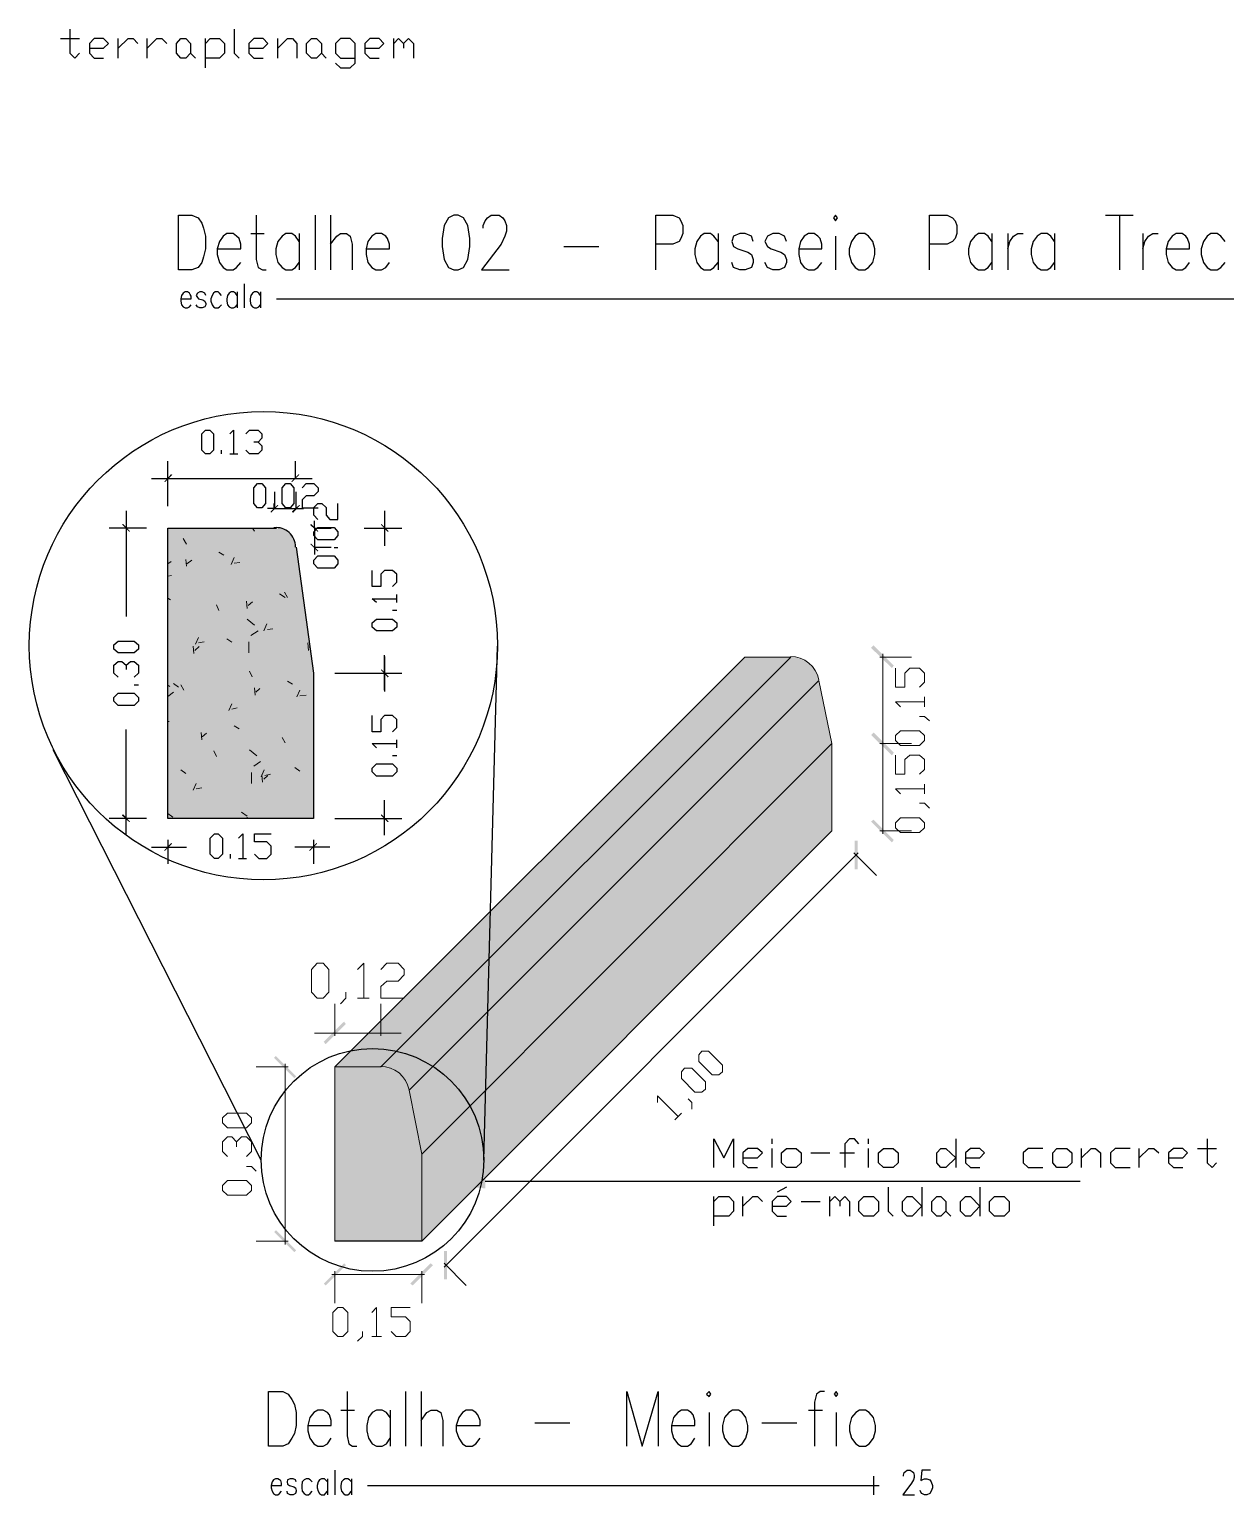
# Model space of a CAD drawing. Header units: feet. Extents: x 203667 to 205527, y 9204857 to 9205156.
# Drawn here: x 203764.34 to 203766.403, y 9204924.123 to 9204926.649 of the extents above; entities that cross this region are included whole.
import ezdxf

# ---------------------------------------------------------------- set-up
doc = ezdxf.new("R2010")
doc.units = ezdxf.units.FT
doc.header["$LTSCALE"] = 0.3
doc.header["$MEASUREMENT"] = 0
for name, color, linetype in [('PDF2_0', 7, 'Continuous'), ('PDF2_A_Cotas', 7, 'Continuous'), ('PDF2_A_Texto', 7, 'Continuous')]:
    doc.layers.add(name, color=color, linetype=linetype)

msp = doc.modelspace()

# ---------------------------------------------------------------- hatches: boundary and pattern name
at = {"layer": 'PDF2_0', "transparency": 33554559}
for points in [[(203764.5869, 9204925.8813), (203764.5847, 9204925.8823), (203764.5731, 9204925.8696), (203764.5742, 9204925.8686)], [(203764.7921, 9204925.8696), (203764.7931, 9204925.8686), (203764.8058, 9204925.8813), (203764.8048, 9204925.8823)], [(203764.7561, 9204925.8178), (203764.7572, 9204925.8157), (203764.7699, 9204925.8284), (203764.7688, 9204925.8294)], [(203764.8069, 9204925.8284), (203764.8058, 9204925.8294), (203764.7931, 9204925.8178), (203764.7953, 9204925.8157)], [(203764.5128, 9204925.7829), (203764.5139, 9204925.784), (203764.5022, 9204925.7967), (203764.5001, 9204925.7956)], [(203764.8259, 9204925.7967), (203764.8249, 9204925.7945), (203764.8376, 9204925.7829), (203764.8386, 9204925.784)], [(203764.9582, 9204925.7829), (203764.9603, 9204925.784), (203764.9476, 9204925.7967), (203764.9465, 9204925.7956)], [(203764.8376, 9204925.749), (203764.8386, 9204925.7501), (203764.8259, 9204925.7628), (203764.8249, 9204925.7617)], [(203765.8277, 9204925.5481), (203765.8309, 9204925.5523), (203765.796, 9204925.5872), (203765.7917, 9204925.583)], [(203764.9465, 9204925.5449), (203764.9582, 9204925.5322), (203764.9603, 9204925.5332), (203764.9476, 9204925.5459)], [(203765.8309, 9204925.4021), (203765.796, 9204925.437), (203765.7917, 9204925.4328), (203765.8277, 9204925.3978)], [(203764.5022, 9204925.2963), (203764.5001, 9204925.2942), (203764.5128, 9204925.2825), (203764.5139, 9204925.2836)], [(203764.9476, 9204925.2963), (203764.9465, 9204925.2942), (203764.9582, 9204925.2825), (203764.9603, 9204925.2836)], [(203765.796, 9204925.2868), (203765.7917, 9204925.2836), (203765.8277, 9204925.2476), (203765.8309, 9204925.2519)], [(203764.5869, 9204925.2455), (203764.5847, 9204925.2466), (203764.5731, 9204925.2339), (203764.5742, 9204925.2328)], [(203764.8228, 9204925.2339), (203764.8238, 9204925.2328), (203764.8365, 9204925.2455), (203764.8355, 9204925.2466)], [(203765.7632, 9204925.2011), (203765.7685, 9204925.2011), (203765.7685, 9204925.2508), (203765.7632, 9204925.2508)], [(203764.8481, 9204924.9038), (203764.8513, 9204924.8996), (203764.8862, 9204924.9345), (203764.8831, 9204924.9387)], [(203764.9656, 9204924.9345), (203764.9613, 9204924.9387), (203764.9264, 9204924.9038), (203764.9307, 9204924.8996)], [(203764.7974, 9204924.8414), (203764.8005, 9204924.8446), (203764.7656, 9204924.8795), (203764.7625, 9204924.8763)], [(203764.7656, 9204924.5791), (203764.7625, 9204924.5759), (203764.7974, 9204924.541), (203764.8005, 9204924.5442)], [(203764.8862, 9204924.5188), (203764.8831, 9204924.522), (203764.8481, 9204924.487), (203764.8513, 9204924.4839)], [(203764.9973, 9204924.487), (203765.0015, 9204924.4839), (203765.0364, 9204924.5188), (203765.0322, 9204924.522)], [(203765.0608, 9204924.5431), (203765.0555, 9204924.5431), (203765.0555, 9204924.4945), (203765.0608, 9204924.4945)]]:
    msp.add_hatch(color=256, dxfattribs=at).paths.add_polyline_path(points)
at = {"layer": 'PDF2_0', "true_color": 0xf2f2f2, "transparency": 33554559}
msp.add_hatch(color=7, dxfattribs=at).paths.add_polyline_path([(203764.773, 9204925.7892), (203764.5795, 9204925.7892), (203764.5795, 9204925.2889), (203764.8302, 9204925.2889), (203764.8302, 9204925.5396), (203764.8005, 9204925.7565), (203764.7984, 9204925.767), (203764.7963, 9204925.7723), (203764.7931, 9204925.7776), (203764.7889, 9204925.7818), (203764.7836, 9204925.785)])
at = {"layer": 'PDF2_A_Cotas', "true_color": 0xdfdfdf, "transparency": 33554559}
msp.add_hatch(color=254, dxfattribs=at).paths.add_polyline_path([(203765.724, 9204925.4179), (203765.7018, 9204925.5269), (203765.6997, 9204925.5364), (203765.6944, 9204925.5449), (203765.6881, 9204925.5533), (203765.6807, 9204925.5597), (203765.6722, 9204925.5639), (203765.6627, 9204925.5671), (203765.5738, 9204925.5671), (203764.8672, 9204924.8605), (203764.9465, 9204924.8605), (203764.956, 9204924.8594), (203764.9656, 9204924.8562), (203764.974, 9204924.852), (203764.9814, 9204924.8457), (203764.9878, 9204924.8382), (203764.992, 9204924.8298), (203764.9952, 9204924.8203), (203765.0174, 9204924.7102), (203765.1264, 9204924.8203), (203765.1359, 9204924.8298), (203765.1666, 9204924.8594), (203765.0174, 9204924.7102), (203765.0174, 9204924.56), (203765.1666, 9204924.7102), (203765.724, 9204925.2677)])
at = {"layer": 'PDF2_A_Cotas', "true_color": 0xc6c7ca, "transparency": 33554559}
msp.add_hatch(color=9, dxfattribs=at).paths.add_polyline_path([(203764.9465, 9204924.8605), (203764.8672, 9204924.8605), (203764.8672, 9204924.56), (203765.0174, 9204924.56), (203765.0174, 9204924.7102), (203764.9952, 9204924.8203), (203764.992, 9204924.8298), (203764.9878, 9204924.8382), (203764.9814, 9204924.8457), (203764.974, 9204924.852), (203764.9656, 9204924.8562), (203764.956, 9204924.8594)])

# ---------------------------------------------------------------- linework, layer by layer
at = {"layer": 'PDF2_0', "lineweight": 25}
for points in [[(203764.644, 9204925.9172), (203764.6376, 9204925.9236), (203764.6376, 9204925.9522), (203764.644, 9204925.9585), (203764.6514, 9204925.9585), (203764.6577, 9204925.9522), (203764.6577, 9204925.9236), (203764.6514, 9204925.9172)], [(203764.7339, 9204925.8242), (203764.7276, 9204925.8316), (203764.7276, 9204925.8591), (203764.7339, 9204925.8665), (203764.7413, 9204925.8665), (203764.7477, 9204925.8591), (203764.7477, 9204925.8316), (203764.7413, 9204925.8242)], [(203764.7826, 9204925.8242), (203764.7762, 9204925.8316), (203764.7762, 9204925.8591), (203764.7826, 9204925.8665), (203764.79, 9204925.8665), (203764.7963, 9204925.8591), (203764.7963, 9204925.8316), (203764.79, 9204925.8242)], [(203764.8725, 9204925.7766), (203764.8661, 9204925.7691), (203764.8376, 9204925.7691), (203764.8312, 9204925.7766), (203764.8312, 9204925.7829), (203764.8376, 9204925.7903), (203764.8661, 9204925.7903), (203764.8725, 9204925.7829)], [(203764.8725, 9204925.7279), (203764.8661, 9204925.7205), (203764.8376, 9204925.7205), (203764.8312, 9204925.7279), (203764.8312, 9204925.7342), (203764.8376, 9204925.7416), (203764.8661, 9204925.7416), (203764.8725, 9204925.7342)], [(203764.974, 9204925.6189), (203764.9666, 9204925.6126), (203764.9391, 9204925.6126), (203764.9317, 9204925.6189), (203764.9317, 9204925.6263), (203764.9391, 9204925.6327), (203764.9666, 9204925.6327), (203764.974, 9204925.6263)], [(203764.5287, 9204925.5809), (203764.5213, 9204925.5745), (203764.4938, 9204925.5745), (203764.4864, 9204925.5809), (203764.4864, 9204925.5883), (203764.4938, 9204925.5946), (203764.5213, 9204925.5946), (203764.5287, 9204925.5883)], [(203764.5287, 9204925.4909), (203764.5213, 9204925.4835), (203764.4938, 9204925.4835), (203764.4864, 9204925.4909), (203764.4864, 9204925.4973), (203764.4938, 9204925.5047), (203764.5213, 9204925.5047), (203764.5287, 9204925.4973)], [(203764.974, 9204925.3693), (203764.9666, 9204925.3619), (203764.9391, 9204925.3619), (203764.9317, 9204925.3693), (203764.9317, 9204925.3756), (203764.9391, 9204925.383), (203764.9666, 9204925.383), (203764.974, 9204925.3756)], [(203764.6599, 9204925.2201), (203764.6524, 9204925.2275), (203764.6524, 9204925.255), (203764.6599, 9204925.2624), (203764.6662, 9204925.2624), (203764.6736, 9204925.255), (203764.6736, 9204925.2275), (203764.6662, 9204925.2201)]]:
    msp.add_lwpolyline(points, close=True, dxfattribs=at)
for points in [[(203764.6863, 9204925.9522), (203764.6926, 9204925.9585), (203764.6926, 9204925.9172)], [(203764.7138, 9204925.9522), (203764.7201, 9204925.9585), (203764.735, 9204925.9585), (203764.7413, 9204925.9522), (203764.7413, 9204925.9447), (203764.735, 9204925.9373), (203764.7276, 9204925.9373)], [(203764.735, 9204925.9373), (203764.7413, 9204925.931), (203764.7413, 9204925.9236), (203764.735, 9204925.9172), (203764.7201, 9204925.9172), (203764.7138, 9204925.9236)], [(203764.6715, 9204925.9172), (203764.6715, 9204925.9236)], [(203764.6863, 9204925.9172), (203764.7001, 9204925.9172)], [(203764.5795, 9204925.8273), (203764.5795, 9204925.9046)], [(203764.7995, 9204925.8749), (203764.7995, 9204925.9046)], [(203764.5509, 9204925.8749), (203764.828, 9204925.8749)], [(203764.8111, 9204925.8591), (203764.8175, 9204925.8665), (203764.8312, 9204925.8665), (203764.8386, 9204925.8591), (203764.8386, 9204925.8527), (203764.8312, 9204925.8453), (203764.8175, 9204925.8453), (203764.8111, 9204925.8379), (203764.8111, 9204925.8242), (203764.8386, 9204925.8242)], [(203764.7635, 9204925.8231), (203764.7635, 9204925.8517)], [(203764.8005, 9204925.8231), (203764.8005, 9204925.8517)], [(203764.5075, 9204925.8189), (203764.5075, 9204925.6369)], [(203764.7635, 9204925.8231), (203764.7508, 9204925.8231)], [(203764.7625, 9204925.8242), (203764.7625, 9204925.8316)], [(203764.7635, 9204925.8231), (203764.8005, 9204925.8231)], [(203764.8005, 9204925.8231), (203764.8132, 9204925.8231)], [(203764.8376, 9204925.8041), (203764.8312, 9204925.8115), (203764.8312, 9204925.8252), (203764.8376, 9204925.8316), (203764.845, 9204925.8316), (203764.8524, 9204925.8252), (203764.8524, 9204925.8115), (203764.8587, 9204925.8041), (203764.8725, 9204925.8041), (203764.8725, 9204925.8316)], [(203764.9529, 9204925.8189), (203764.9529, 9204925.7586)], [(203764.5424, 9204925.7892), (203764.4779, 9204925.7892)], [(203764.8005, 9204925.7565), (203764.8302, 9204925.5396), (203764.8302, 9204925.2889), (203764.5795, 9204925.2889), (203764.5795, 9204925.7892), (203764.7667, 9204925.7892)], [(203764.8323, 9204925.7892), (203764.8323, 9204925.8019)], [(203764.8323, 9204925.7892), (203764.8608, 9204925.7892)], [(203764.8323, 9204925.7892), (203764.8323, 9204925.7565)], [(203764.918, 9204925.7892), (203764.9825, 9204925.7892)], [(203764.8323, 9204925.7565), (203764.8608, 9204925.7565)], [(203764.8323, 9204925.7565), (203764.8323, 9204925.7438)], [(203764.8725, 9204925.7554), (203764.8661, 9204925.7554)], [(203764.9666, 9204925.6888), (203764.974, 9204925.6962), (203764.974, 9204925.7099), (203764.9666, 9204925.7163), (203764.9529, 9204925.7163), (203764.9465, 9204925.7099), (203764.9465, 9204925.6888), (203764.9317, 9204925.6888), (203764.9317, 9204925.7163)], [(203764.9391, 9204925.6612), (203764.9317, 9204925.6676), (203764.974, 9204925.6676)], [(203764.974, 9204925.6612), (203764.974, 9204925.675)], [(203764.974, 9204925.6475), (203764.9666, 9204925.6475)], [(203765.1242, 9204924.6997), (203765.1475, 9204925.5861)], [(203764.4938, 9204925.5322), (203764.4864, 9204925.5396), (203764.4864, 9204925.5533), (203764.4938, 9204925.5597), (203764.5001, 9204925.5597), (203764.5075, 9204925.5533), (203764.5075, 9204925.5459)], [(203764.5075, 9204925.5533), (203764.5149, 9204925.5597), (203764.5213, 9204925.5597), (203764.5287, 9204925.5533), (203764.5287, 9204925.5396), (203764.5213, 9204925.5322)], [(203764.9529, 9204925.51), (203764.9529, 9204925.5703)], [(203764.9529, 9204925.5682), (203764.9529, 9204925.5079)], [(203764.8672, 9204925.5396), (203764.9825, 9204925.5396)], [(203764.8672, 9204925.5396), (203764.9825, 9204925.5396)], [(203764.5287, 9204925.5184), (203764.5213, 9204925.5184)], [(203764.9666, 9204925.438), (203764.974, 9204925.4454), (203764.974, 9204925.4592), (203764.9666, 9204925.4666), (203764.9529, 9204925.4666), (203764.9465, 9204925.4592), (203764.9465, 9204925.438), (203764.9317, 9204925.438), (203764.9317, 9204925.4666)], [(203764.5075, 9204925.2603), (203764.5075, 9204925.4423)], [(203764.7402, 9204924.6997), (203764.3816, 9204925.4074)], [(203764.9391, 9204925.4105), (203764.9317, 9204925.4179), (203764.974, 9204925.4179)], [(203764.974, 9204925.4105), (203764.974, 9204925.4243)], [(203764.974, 9204925.3968), (203764.9666, 9204925.3968)], [(203764.9529, 9204925.2603), (203764.9529, 9204925.3206)], [(203764.5424, 9204925.2889), (203764.4779, 9204925.2889)], [(203764.8672, 9204925.2889), (203764.9825, 9204925.2889)], [(203764.5795, 9204925.2519), (203764.5795, 9204925.2106)], [(203764.7011, 9204925.255), (203764.7085, 9204925.2624), (203764.7085, 9204925.2201)], [(203764.7286, 9204925.2275), (203764.736, 9204925.2201), (203764.7498, 9204925.2201), (203764.7572, 9204925.2275), (203764.7572, 9204925.2413), (203764.7498, 9204925.2487), (203764.7286, 9204925.2487), (203764.7286, 9204925.2624), (203764.7572, 9204925.2624)], [(203764.8302, 9204925.2519), (203764.8302, 9204925.2106)], [(203764.5509, 9204925.2392), (203764.6112, 9204925.2392)], [(203764.6874, 9204925.2201), (203764.6874, 9204925.2275)], [(203764.8587, 9204925.2392), (203764.7984, 9204925.2392)], [(203764.7011, 9204925.2201), (203764.7149, 9204925.2201)], [(203765.0174, 9204924.56), (203764.8672, 9204924.56)]]:
    msp.add_lwpolyline(points, dxfattribs=at)
at = {"layer": 'PDF2_0', "color": 8, "lineweight": 0, "true_color": 0x707070}
for points in [[(203764.7286, 9204925.784), (203764.7254, 9204925.7892)], [(203764.6112, 9204925.7617), (203764.6059, 9204925.7713)], [(203764.5795, 9204925.7279), (203764.5847, 9204925.7321)], [(203764.6112, 9204925.7237), (203764.6101, 9204925.7353)], [(203764.6122, 9204925.7279), (203764.6207, 9204925.7342)], [(203764.6757, 9204925.7427), (203764.6673, 9204925.748)], [(203764.6884, 9204925.7268), (203764.6937, 9204925.7385)], [(203764.5795, 9204925.7067), (203764.5858, 9204925.7078)], [(203764.6937, 9204925.729), (203764.7032, 9204925.73)], [(203764.5837, 9204925.6655), (203764.5795, 9204925.6687)], [(203764.6673, 9204925.6475), (203764.663, 9204925.657)], [(203764.7159, 9204925.6507), (203764.7149, 9204925.6634)], [(203764.718, 9204925.656), (203764.7254, 9204925.6623)], [(203764.7815, 9204925.6697), (203764.772, 9204925.6761)], [(203764.7857, 9204925.6697), (203764.7804, 9204925.6792)], [(203764.7286, 9204925.6221), (203764.7159, 9204925.6327)], [(203764.7223, 9204925.6041), (203764.735, 9204925.6126)], [(203764.7445, 9204925.6126), (203764.7498, 9204925.6242)], [(203764.7508, 9204925.6147), (203764.7603, 9204925.6158)], [(203764.6239, 9204925.5734), (203764.6228, 9204925.5861)], [(203764.626, 9204925.5787), (203764.6334, 9204925.5851)], [(203764.6271, 9204925.5893), (203764.6323, 9204925.601)], [(203764.6323, 9204925.5914), (203764.6419, 9204925.5935)], [(203764.6895, 9204925.5925), (203764.681, 9204925.5988)], [(203764.7191, 9204925.5745), (203764.7191, 9204925.5935)], [(203764.8217, 9204925.5787), (203764.8206, 9204925.5914)], [(203764.8228, 9204925.584), (203764.8238, 9204925.584)], [(203764.7244, 9204925.5332), (203764.7201, 9204925.5428)], [(203764.5826, 9204925.5163), (203764.5795, 9204925.5184)], [(203764.5795, 9204925.4994), (203764.589, 9204925.5068)], [(203764.5974, 9204925.5153), (203764.589, 9204925.5216)], [(203764.607, 9204925.51), (203764.6017, 9204925.5195)], [(203764.7297, 9204925.5015), (203764.7286, 9204925.5142)], [(203764.7307, 9204925.5068), (203764.7381, 9204925.5132)], [(203764.7942, 9204925.5206), (203764.7857, 9204925.5258)], [(203764.8016, 9204925.4983), (203764.8069, 9204925.51)], [(203764.6842, 9204925.4751), (203764.6895, 9204925.4867)], [(203764.6895, 9204925.4772), (203764.699, 9204925.4793)], [(203764.8069, 9204925.5005), (203764.8175, 9204925.5015)], [(203764.5795, 9204925.456), (203764.5816, 9204925.456)], [(203764.6376, 9204925.4243), (203764.6366, 9204925.437)], [(203764.6387, 9204925.4296), (203764.6461, 9204925.4359)], [(203764.7022, 9204925.4433), (203764.6937, 9204925.4486)], [(203764.7815, 9204925.419), (203764.7762, 9204925.4285)], [(203764.663, 9204925.3957), (203764.6588, 9204925.4053)], [(203764.7328, 9204925.3968), (203764.7201, 9204925.4074)], [(203764.7276, 9204925.3788), (203764.7392, 9204925.3873)], [(203764.6101, 9204925.3661), (203764.6017, 9204925.3725)], [(203764.7233, 9204925.3492), (203764.7233, 9204925.3682)], [(203764.7402, 9204925.3608), (203764.7455, 9204925.3725)], [(203764.7424, 9204925.3513), (203764.7413, 9204925.364)], [(203764.7445, 9204925.3566), (203764.7519, 9204925.3629)], [(203764.7466, 9204925.3629), (203764.7561, 9204925.3651)], [(203764.8069, 9204925.3703), (203764.7984, 9204925.3767)], [(203764.6228, 9204925.3375), (203764.6281, 9204925.3492)], [(203764.6281, 9204925.3397), (203764.6376, 9204925.3418)], [(203764.5879, 9204925.291), (203764.5795, 9204925.2974)], [(203764.7159, 9204925.2931), (203764.7064, 9204925.2995)], [(203764.7159, 9204925.2889), (203764.7159, 9204925.291)]]:
    msp.add_lwpolyline(points, dxfattribs=at)
at = {"layer": 'PDF2_0', "lineweight": 25}
for centre, radius in [((203764.744, 9204925.5867), 0.4036), ((203764.9322, 9204924.7002), 0.192)]:
    msp.add_circle(centre, radius, dxfattribs=at)
msp.add_arc((203764.7662, 9204925.757), 0.0333, 359.714, 96.7892, dxfattribs=at)
at = {"layer": 'PDF2_A_Cotas', "lineweight": 5}
for points in [[(203764.8672, 9204924.8605), (203765.5738, 9204925.5671)], [(203764.9465, 9204924.8605), (203765.6532, 9204925.5671), (203765.5738, 9204925.5671)], [(203765.8753, 9204925.5153), (203765.8838, 9204925.5237), (203765.8838, 9204925.5396), (203765.8753, 9204925.5481), (203765.8584, 9204925.5481), (203765.8499, 9204925.5396), (203765.8499, 9204925.5153), (203765.8341, 9204925.5153), (203765.8341, 9204925.5481)], [(203764.9952, 9204924.8203), (203765.7018, 9204925.5269), (203765.724, 9204925.4179), (203765.724, 9204925.2677)], [(203765.8425, 9204925.4814), (203765.8341, 9204925.4899), (203765.8838, 9204925.4899)], [(203765.8838, 9204925.4814), (203765.8838, 9204925.4983)], [(203765.8753, 9204925.4645), (203765.8838, 9204925.4645), (203765.8922, 9204925.4571)], [(203765.0174, 9204924.7102), (203765.724, 9204925.4179)], [(203765.8753, 9204925.3651), (203765.8838, 9204925.3735), (203765.8838, 9204925.3904), (203765.8753, 9204925.3978), (203765.8584, 9204925.3978), (203765.8499, 9204925.3904), (203765.8499, 9204925.3651), (203765.8341, 9204925.3651), (203765.8341, 9204925.3978)], [(203765.8425, 9204925.3312), (203765.8341, 9204925.3397), (203765.8838, 9204925.3397)], [(203765.8838, 9204925.3312), (203765.8838, 9204925.3481)], [(203765.8753, 9204925.3153), (203765.8838, 9204925.3153), (203765.8922, 9204925.3069)], [(203765.0174, 9204924.56), (203765.724, 9204925.2677)], [(203764.9063, 9204925.0287), (203764.9169, 9204925.0392), (203764.9169, 9204924.9789)], [(203764.9465, 9204925.0287), (203764.9571, 9204925.0392), (203764.9761, 9204925.0392), (203764.9867, 9204925.0287), (203764.9867, 9204925.0191), (203764.9761, 9204925.0086), (203764.9571, 9204925.0086), (203764.9465, 9204924.999), (203764.9465, 9204924.9789), (203764.9867, 9204924.9789)], [(203764.8862, 9204924.9895), (203764.8862, 9204924.9789), (203764.8767, 9204924.9694)], [(203764.9063, 9204924.9789), (203764.9264, 9204924.9789)], [(203765.0174, 9204924.56), (203764.8672, 9204924.56), (203764.8672, 9204924.8605), (203764.9465, 9204924.8605)], [(203764.9952, 9204924.8203), (203765.0174, 9204924.7102), (203765.0174, 9204924.56)], [(203765.4236, 9204924.7991), (203765.4236, 9204924.8107), (203765.4585, 9204924.7758)], [(203765.4765, 9204924.8055), (203765.4829, 9204924.7991), (203765.4829, 9204924.7875)], [(203765.4532, 9204924.7695), (203765.4649, 9204924.7811)], [(203764.6821, 9204924.706), (203764.6736, 9204924.7145), (203764.6736, 9204924.7314), (203764.6821, 9204924.7399), (203764.6895, 9204924.7399), (203764.6979, 9204924.7314), (203764.6979, 9204924.7229)], [(203764.6979, 9204924.7314), (203764.7064, 9204924.7399), (203764.7149, 9204924.7399), (203764.7233, 9204924.7314), (203764.7233, 9204924.7145), (203764.7149, 9204924.706)], [(203764.7149, 9204924.6891), (203764.7233, 9204924.6891), (203764.7318, 9204924.6806)], [(203764.9307, 9204924.4373), (203764.9391, 9204924.4458), (203764.9391, 9204924.3961)], [(203764.9645, 9204924.4045), (203764.973, 9204924.3961), (203764.9888, 9204924.3961), (203764.9973, 9204924.4045), (203764.9973, 9204924.4215), (203764.9888, 9204924.4299), (203764.9645, 9204924.4299), (203764.9645, 9204924.4458), (203764.9973, 9204924.4458)], [(203764.9148, 9204924.4045), (203764.9148, 9204924.3961), (203764.9063, 9204924.3876)], [(203764.9307, 9204924.3961), (203764.9476, 9204924.3961)]]:
    msp.add_lwpolyline(points, dxfattribs=at)
at = {"layer": 'PDF2_A_Cotas', "lineweight": 0}
for points in [[(203765.8066, 9204925.5671), (203765.8616, 9204925.5671)], [(203765.8118, 9204925.4127), (203765.8118, 9204925.5724)], [(203765.8066, 9204925.4179), (203765.8616, 9204925.4179)], [(203765.8066, 9204925.4179), (203765.8616, 9204925.4179)], [(203765.8118, 9204925.2624), (203765.8118, 9204925.4222)], [(203765.8066, 9204925.2677), (203765.8616, 9204925.2677)], [(203765.0555, 9204924.5156), (203765.7695, 9204925.2296)], [(203765.7621, 9204925.2296), (203765.8013, 9204925.1905)], [(203764.8672, 9204924.9144), (203764.8672, 9204924.9694)], [(203764.9465, 9204924.9144), (203764.9465, 9204924.9694)], [(203764.8672, 9204924.9186), (203764.8323, 9204924.9186)], [(203764.9814, 9204924.9186), (203764.9465, 9204924.9186), (203764.8672, 9204924.9186)], [(203764.7868, 9204924.8605), (203764.7318, 9204924.8605)], [(203764.7815, 9204924.5547), (203764.7815, 9204924.8658)], [(203764.7868, 9204924.56), (203764.7318, 9204924.56)], [(203765.0555, 9204924.522), (203765.0936, 9204924.4839)], [(203764.8619, 9204924.5029), (203765.0216, 9204924.5029)], [(203764.8672, 9204924.5082), (203764.8672, 9204924.4532)], [(203765.0174, 9204924.5082), (203765.0174, 9204924.4532)]]:
    msp.add_lwpolyline(points, dxfattribs=at)
at = {"layer": 'PDF2_A_Cotas', "lineweight": 5}
for points in [[(203765.8838, 9204925.4232), (203765.8753, 9204925.4148), (203765.8425, 9204925.4148), (203765.8341, 9204925.4232), (203765.8341, 9204925.4317), (203765.8425, 9204925.4402), (203765.8753, 9204925.4402), (203765.8838, 9204925.4317)], [(203765.8838, 9204925.273), (203765.8753, 9204925.2646), (203765.8425, 9204925.2646), (203765.8341, 9204925.273), (203765.8341, 9204925.2815), (203765.8425, 9204925.2899), (203765.8753, 9204925.2899), (203765.8838, 9204925.2815)], [(203764.8365, 9204924.9789), (203764.827, 9204924.9895), (203764.827, 9204925.0287), (203764.8365, 9204925.0392), (203764.8471, 9204925.0392), (203764.8566, 9204925.0287), (203764.8566, 9204924.9895), (203764.8471, 9204924.9789)], [(203765.5294, 9204924.8467), (203765.5178, 9204924.8467), (203765.4945, 9204924.87), (203765.4945, 9204924.8816), (203765.4998, 9204924.888), (203765.5114, 9204924.888), (203765.5357, 9204924.8636), (203765.5357, 9204924.852)], [(203765.4998, 9204924.8171), (203765.4881, 9204924.8171), (203765.4649, 9204924.8404), (203765.4649, 9204924.852), (203765.4702, 9204924.8583), (203765.4829, 9204924.8583), (203765.5061, 9204924.8351), (203765.5061, 9204924.8224)], [(203764.7233, 9204924.7642), (203764.7149, 9204924.7557), (203764.6821, 9204924.7557), (203764.6736, 9204924.7642), (203764.6736, 9204924.7727), (203764.6821, 9204924.7811), (203764.7149, 9204924.7811), (203764.7233, 9204924.7727)], [(203764.7233, 9204924.6478), (203764.7149, 9204924.6394), (203764.6821, 9204924.6394), (203764.6736, 9204924.6478), (203764.6736, 9204924.6563), (203764.6821, 9204924.6648), (203764.7149, 9204924.6648), (203764.7233, 9204924.6563)], [(203764.8725, 9204924.3961), (203764.864, 9204924.4045), (203764.864, 9204924.4373), (203764.8725, 9204924.4458), (203764.8809, 9204924.4458), (203764.8894, 9204924.4373), (203764.8894, 9204924.4045), (203764.8809, 9204924.3961)]]:
    msp.add_lwpolyline(points, close=True, dxfattribs=at)
for centre in [(203765.6526, 9204925.5179), (203764.946, 9204924.8113)]:
    msp.add_arc(centre, 0.0502, 11.3102, 90.0001, dxfattribs=at)
at = {"layer": 'PDF2_A_Texto', "lineweight": 25}
for points in [[(203764.4102, 9204926.6493), (203764.4102, 9204926.608), (203764.4187, 9204926.5996), (203764.4271, 9204926.608)], [(203764.6937, 9204926.6493), (203764.6937, 9204926.608), (203764.7022, 9204926.5996)], [(203764.3943, 9204926.6334), (203764.4271, 9204926.6334)], [(203764.4441, 9204926.6165), (203764.4684, 9204926.6165), (203764.4768, 9204926.6249), (203764.4684, 9204926.6334), (203764.4525, 9204926.6334), (203764.4441, 9204926.6249), (203764.4441, 9204926.608), (203764.4525, 9204926.5996), (203764.4684, 9204926.5996)], [(203764.4938, 9204926.5996), (203764.4938, 9204926.6334)], [(203764.4938, 9204926.6165), (203764.5107, 9204926.6334), (203764.5192, 9204926.6334), (203764.5276, 9204926.6249)], [(203764.5435, 9204926.5996), (203764.5435, 9204926.6334)], [(203764.5435, 9204926.6165), (203764.5604, 9204926.6334), (203764.5689, 9204926.6334), (203764.5773, 9204926.6249)], [(203764.644, 9204926.5826), (203764.644, 9204926.6334)], [(203764.644, 9204926.6249), (203764.6524, 9204926.6334), (203764.6683, 9204926.6334), (203764.6768, 9204926.6249), (203764.6768, 9204926.608), (203764.6683, 9204926.5996), (203764.644, 9204926.5996)], [(203764.7191, 9204926.6165), (203764.7434, 9204926.6165), (203764.7519, 9204926.6249), (203764.7434, 9204926.6334), (203764.7276, 9204926.6334), (203764.7191, 9204926.6249), (203764.7191, 9204926.608), (203764.7276, 9204926.5996), (203764.7434, 9204926.5996)], [(203764.7688, 9204926.5996), (203764.7688, 9204926.6334)], [(203764.7688, 9204926.6165), (203764.7857, 9204926.6334), (203764.7942, 9204926.6334), (203764.8016, 9204926.6249), (203764.8016, 9204926.5996)], [(203764.8682, 9204926.5911), (203764.8767, 9204926.5826), (203764.8936, 9204926.5826), (203764.9021, 9204926.5911), (203764.9021, 9204926.6249), (203764.8936, 9204926.6334), (203764.8767, 9204926.6334), (203764.8682, 9204926.6249), (203764.8682, 9204926.608), (203764.8767, 9204926.5996), (203764.9021, 9204926.5996)], [(203764.919, 9204926.6165), (203764.9434, 9204926.6165), (203764.9518, 9204926.6249), (203764.9434, 9204926.6334), (203764.9275, 9204926.6334), (203764.919, 9204926.6249), (203764.919, 9204926.608), (203764.9275, 9204926.5996), (203764.9434, 9204926.5996)], [(203764.9687, 9204926.5996), (203764.9687, 9204926.6334)], [(203764.9687, 9204926.6249), (203764.9772, 9204926.6334), (203764.9857, 9204926.6249), (203764.9857, 9204926.6165)], [(203764.9857, 9204926.6249), (203764.9941, 9204926.6334), (203765.0026, 9204926.6249), (203765.0026, 9204926.5996)], [(203764.6186, 9204926.608), (203764.6271, 9204926.5996)], [(203764.8439, 9204926.608), (203764.8524, 9204926.5996)], [(203764.7318, 9204926.3287), (203764.7318, 9204926.2526), (203764.735, 9204926.2388), (203764.7424, 9204926.2346), (203764.7487, 9204926.2346)], [(203764.8333, 9204926.3287), (203764.8333, 9204926.2346)], [(203764.8598, 9204926.3287), (203764.8598, 9204926.2346)], [(203765.1232, 9204926.3065), (203765.1232, 9204926.3108), (203765.1264, 9204926.3192), (203765.1306, 9204926.3245), (203765.1369, 9204926.3287), (203765.1507, 9204926.3287), (203765.157, 9204926.3245), (203765.1602, 9204926.3192), (203765.1634, 9204926.3108), (203765.1634, 9204926.3012), (203765.1602, 9204926.2928), (203765.1539, 9204926.279), (203765.12, 9204926.2346), (203765.1676, 9204926.2346)], [(203765.4204, 9204926.2346), (203765.4204, 9204926.3287), (203765.4501, 9204926.3287), (203765.4606, 9204926.3245), (203765.4638, 9204926.3192), (203765.467, 9204926.3108), (203765.467, 9204926.297), (203765.4638, 9204926.2885), (203765.4606, 9204926.2833), (203765.4501, 9204926.279), (203765.4204, 9204926.279)], [(203765.8922, 9204926.2346), (203765.8922, 9204926.3287), (203765.9229, 9204926.3287), (203765.9324, 9204926.3245), (203765.9367, 9204926.3192), (203765.9398, 9204926.3108), (203765.9398, 9204926.297), (203765.9367, 9204926.2885), (203765.9324, 9204926.2833), (203765.9229, 9204926.279), (203765.8922, 9204926.279)], [(203766.1958, 9204926.3287), (203766.2434, 9204926.3287)], [(203766.2202, 9204926.3287), (203766.2202, 9204926.2346)], [(203764.6641, 9204926.2706), (203764.7053, 9204926.2706), (203764.7053, 9204926.279), (203764.7022, 9204926.2885), (203764.6979, 9204926.2928), (203764.6916, 9204926.297), (203764.681, 9204926.297), (203764.6747, 9204926.2928), (203764.6683, 9204926.2833), (203764.6641, 9204926.2706), (203764.6641, 9204926.261), (203764.6683, 9204926.2473), (203764.6747, 9204926.2388), (203764.681, 9204926.2346), (203764.6916, 9204926.2346), (203764.6979, 9204926.2388), (203764.7053, 9204926.2473)], [(203764.7223, 9204926.297), (203764.7455, 9204926.297)], [(203764.8058, 9204926.2833), (203764.7995, 9204926.2928), (203764.7931, 9204926.297), (203764.7826, 9204926.297), (203764.7762, 9204926.2928), (203764.7688, 9204926.2833), (203764.7656, 9204926.2706), (203764.7656, 9204926.261), (203764.7688, 9204926.2473), (203764.7762, 9204926.2388), (203764.7826, 9204926.2346), (203764.7931, 9204926.2346), (203764.7995, 9204926.2388), (203764.8058, 9204926.2473)], [(203764.8058, 9204926.297), (203764.8058, 9204926.2346)], [(203764.8598, 9204926.279), (203764.8704, 9204926.2928), (203764.8767, 9204926.297), (203764.8873, 9204926.297), (203764.8936, 9204926.2928), (203764.8968, 9204926.279), (203764.8968, 9204926.2346)], [(203764.9211, 9204926.2706), (203764.9613, 9204926.2706), (203764.9613, 9204926.279), (203764.9582, 9204926.2885), (203764.955, 9204926.2928), (203764.9476, 9204926.297), (203764.9381, 9204926.297), (203764.9307, 9204926.2928), (203764.9243, 9204926.2833), (203764.9211, 9204926.2706), (203764.9211, 9204926.261), (203764.9243, 9204926.2473), (203764.9307, 9204926.2388), (203764.9381, 9204926.2346), (203764.9476, 9204926.2346), (203764.955, 9204926.2388), (203764.9613, 9204926.2473)], [(203765.5283, 9204926.2833), (203765.5209, 9204926.2928), (203765.5146, 9204926.297), (203765.504, 9204926.297), (203765.4977, 9204926.2928), (203765.4913, 9204926.2833), (203765.4881, 9204926.2706), (203765.4881, 9204926.261), (203765.4913, 9204926.2473), (203765.4977, 9204926.2388), (203765.504, 9204926.2346), (203765.5146, 9204926.2346), (203765.5209, 9204926.2388), (203765.5283, 9204926.2473)], [(203765.5283, 9204926.297), (203765.5283, 9204926.2346)], [(203765.5886, 9204926.2833), (203765.5855, 9204926.2928), (203765.5749, 9204926.297), (203765.5654, 9204926.297), (203765.5548, 9204926.2928), (203765.5516, 9204926.2833), (203765.5548, 9204926.2748), (203765.5622, 9204926.2706), (203765.5791, 9204926.2653), (203765.5855, 9204926.261), (203765.5886, 9204926.2526), (203765.5886, 9204926.2473), (203765.5855, 9204926.2388), (203765.5749, 9204926.2346), (203765.5654, 9204926.2346), (203765.5548, 9204926.2388), (203765.5516, 9204926.2473)], [(203765.6458, 9204926.2833), (203765.6426, 9204926.2928), (203765.6331, 9204926.297), (203765.6225, 9204926.297), (203765.613, 9204926.2928), (203765.6087, 9204926.2833), (203765.613, 9204926.2748), (203765.6193, 9204926.2706), (203765.6362, 9204926.2653), (203765.6426, 9204926.261), (203765.6458, 9204926.2526), (203765.6458, 9204926.2473), (203765.6426, 9204926.2388), (203765.6331, 9204926.2346), (203765.6225, 9204926.2346), (203765.613, 9204926.2388), (203765.6087, 9204926.2473)], [(203765.6669, 9204926.2706), (203765.7071, 9204926.2706), (203765.7071, 9204926.279), (203765.7039, 9204926.2885), (203765.6997, 9204926.2928), (203765.6934, 9204926.297), (203765.6838, 9204926.297), (203765.6764, 9204926.2928), (203765.6701, 9204926.2833), (203765.6669, 9204926.2706), (203765.6669, 9204926.261), (203765.6701, 9204926.2473), (203765.6764, 9204926.2388), (203765.6838, 9204926.2346), (203765.6934, 9204926.2346), (203765.6997, 9204926.2388), (203765.7071, 9204926.2473)], [(203765.7304, 9204926.2928), (203765.7304, 9204926.2346)], [(203766.0001, 9204926.2833), (203765.9938, 9204926.2928), (203765.9874, 9204926.297), (203765.9769, 9204926.297), (203765.9705, 9204926.2928), (203765.9631, 9204926.2833), (203765.9599, 9204926.2706), (203765.9599, 9204926.261), (203765.9631, 9204926.2473), (203765.9705, 9204926.2388), (203765.9769, 9204926.2346), (203765.9874, 9204926.2346), (203765.9938, 9204926.2388), (203766.0001, 9204926.2473)], [(203766.0001, 9204926.297), (203766.0001, 9204926.2346)], [(203766.0276, 9204926.297), (203766.0276, 9204926.2346)], [(203766.0276, 9204926.2706), (203766.0308, 9204926.2833), (203766.0372, 9204926.2928), (203766.0446, 9204926.297), (203766.0541, 9204926.297)], [(203766.108, 9204926.2833), (203766.1017, 9204926.2928), (203766.0953, 9204926.297), (203766.0848, 9204926.297), (203766.0784, 9204926.2928), (203766.071, 9204926.2833), (203766.0678, 9204926.2706), (203766.0678, 9204926.261), (203766.071, 9204926.2473), (203766.0784, 9204926.2388), (203766.0848, 9204926.2346), (203766.0953, 9204926.2346), (203766.1017, 9204926.2388), (203766.108, 9204926.2473)], [(203766.108, 9204926.297), (203766.108, 9204926.2346)], [(203766.2604, 9204926.297), (203766.2604, 9204926.2346)], [(203766.2604, 9204926.2706), (203766.2635, 9204926.2833), (203766.2699, 9204926.2928), (203766.2773, 9204926.297), (203766.2868, 9204926.297)], [(203766.3006, 9204926.2706), (203766.3408, 9204926.2706), (203766.3408, 9204926.279), (203766.3376, 9204926.2885), (203766.3344, 9204926.2928), (203766.3281, 9204926.297), (203766.3175, 9204926.297), (203766.3111, 9204926.2928), (203766.3037, 9204926.2833), (203766.3006, 9204926.2706), (203766.3006, 9204926.261), (203766.3037, 9204926.2473), (203766.3111, 9204926.2388), (203766.3175, 9204926.2346), (203766.3281, 9204926.2346), (203766.3344, 9204926.2388), (203766.3408, 9204926.2473)], [(203766.4021, 9204926.2833), (203766.3947, 9204926.2928), (203766.3884, 9204926.297), (203766.3778, 9204926.297), (203766.3714, 9204926.2928), (203766.3651, 9204926.2833), (203766.3609, 9204926.2706), (203766.3609, 9204926.261), (203766.3651, 9204926.2473), (203766.3714, 9204926.2388), (203766.3778, 9204926.2346), (203766.3884, 9204926.2346), (203766.3947, 9204926.2388), (203766.4021, 9204926.2473)], [(203765.2618, 9204926.2748), (203765.3221, 9204926.2748)], [(203764.6017, 9204926.1849), (203764.6197, 9204926.1849), (203764.6197, 9204926.1891), (203764.6175, 9204926.1923), (203764.6165, 9204926.1944), (203764.6133, 9204926.1965), (203764.6091, 9204926.1965), (203764.6059, 9204926.1944), (203764.6027, 9204926.1902), (203764.6017, 9204926.1849), (203764.6017, 9204926.1806), (203764.6027, 9204926.1743), (203764.6059, 9204926.1711), (203764.6091, 9204926.169), (203764.6133, 9204926.169), (203764.6165, 9204926.1711), (203764.6197, 9204926.1743)], [(203764.645, 9204926.1902), (203764.6429, 9204926.1944), (203764.6387, 9204926.1965), (203764.6345, 9204926.1965), (203764.6302, 9204926.1944), (203764.6281, 9204926.1902), (203764.6302, 9204926.187), (203764.6323, 9204926.1849), (203764.6398, 9204926.1828), (203764.6429, 9204926.1806), (203764.645, 9204926.1764), (203764.645, 9204926.1743), (203764.6429, 9204926.1711), (203764.6387, 9204926.169), (203764.6345, 9204926.169), (203764.6302, 9204926.1711), (203764.6281, 9204926.1743)], [(203764.6715, 9204926.1902), (203764.6683, 9204926.1944), (203764.6662, 9204926.1965), (203764.6609, 9204926.1965), (203764.6577, 9204926.1944), (203764.6556, 9204926.1902), (203764.6535, 9204926.1849), (203764.6535, 9204926.1806), (203764.6556, 9204926.1743), (203764.6577, 9204926.1711), (203764.6609, 9204926.169), (203764.6662, 9204926.169), (203764.6683, 9204926.1711), (203764.6715, 9204926.1743)], [(203764.699, 9204926.1902), (203764.6958, 9204926.1944), (203764.6926, 9204926.1965), (203764.6884, 9204926.1965), (203764.6852, 9204926.1944), (203764.6821, 9204926.1902), (203764.681, 9204926.1849), (203764.681, 9204926.1806), (203764.6821, 9204926.1743), (203764.6852, 9204926.1711), (203764.6884, 9204926.169), (203764.6926, 9204926.169), (203764.6958, 9204926.1711), (203764.699, 9204926.1743)], [(203764.699, 9204926.1965), (203764.699, 9204926.169)], [(203764.7106, 9204926.2103), (203764.7106, 9204926.169)], [(203764.7392, 9204926.1902), (203764.736, 9204926.1944), (203764.7328, 9204926.1965), (203764.7286, 9204926.1965), (203764.7254, 9204926.1944), (203764.7223, 9204926.1902), (203764.7212, 9204926.1849), (203764.7212, 9204926.1806), (203764.7223, 9204926.1743), (203764.7254, 9204926.1711), (203764.7286, 9204926.169), (203764.7328, 9204926.169), (203764.736, 9204926.1711), (203764.7392, 9204926.1743)], [(203764.7392, 9204926.1965), (203764.7392, 9204926.169)], [(203764.7667, 9204926.1849), (203767.7847, 9204926.1849)], [(203765.5209, 9204924.687), (203765.5209, 9204924.7367), (203765.5379, 9204924.7039), (203765.5548, 9204924.7367), (203765.5548, 9204924.687)], [(203765.6214, 9204924.7282), (203765.6214, 9204924.7367)], [(203765.7706, 9204924.7282), (203765.7632, 9204924.7367), (203765.7547, 9204924.7367), (203765.7463, 9204924.7282), (203765.7463, 9204924.687)], [(203765.7875, 9204924.7282), (203765.7875, 9204924.7367)], [(203765.9377, 9204924.7367), (203765.9377, 9204924.687)], [(203766.3714, 9204924.7367), (203766.3714, 9204924.6954), (203766.3799, 9204924.687), (203766.3873, 9204924.6954)], [(203765.5707, 9204924.7039), (203765.596, 9204924.7039), (203765.6045, 9204924.7124), (203765.596, 9204924.7198), (203765.5791, 9204924.7198), (203765.5707, 9204924.7124), (203765.5707, 9204924.6954), (203765.5791, 9204924.687), (203765.596, 9204924.687)], [(203765.6214, 9204924.687), (203765.6214, 9204924.7198)], [(203765.6881, 9204924.7124), (203765.7209, 9204924.7124)], [(203765.7378, 9204924.7124), (203765.7632, 9204924.7124)], [(203765.7875, 9204924.687), (203765.7875, 9204924.7198)], [(203765.9546, 9204924.7039), (203765.979, 9204924.7039), (203765.9874, 9204924.7124), (203765.979, 9204924.7198), (203765.9631, 9204924.7198), (203765.9546, 9204924.7124), (203765.9546, 9204924.6954), (203765.9631, 9204924.687), (203765.979, 9204924.687)], [(203766.0879, 9204924.7198), (203766.0625, 9204924.7198), (203766.0541, 9204924.7124), (203766.0541, 9204924.6954), (203766.0625, 9204924.687), (203766.0879, 9204924.687)], [(203766.1546, 9204924.687), (203766.1546, 9204924.7198)], [(203766.1546, 9204924.7039), (203766.1715, 9204924.7198), (203766.1789, 9204924.7198), (203766.1874, 9204924.7124), (203766.1874, 9204924.687)], [(203766.2382, 9204924.7198), (203766.2128, 9204924.7198), (203766.2043, 9204924.7124), (203766.2043, 9204924.6954), (203766.2128, 9204924.687), (203766.2382, 9204924.687)], [(203766.254, 9204924.687), (203766.254, 9204924.7198)], [(203766.254, 9204924.7039), (203766.2709, 9204924.7198), (203766.2794, 9204924.7198), (203766.2879, 9204924.7124)], [(203766.3048, 9204924.7039), (203766.3291, 9204924.7039), (203766.3376, 9204924.7124), (203766.3291, 9204924.7198), (203766.3133, 9204924.7198), (203766.3048, 9204924.7124), (203766.3048, 9204924.6954), (203766.3133, 9204924.687), (203766.3291, 9204924.687)], [(203766.3545, 9204924.7198), (203766.3873, 9204924.7198)], [(203765.1264, 9204924.6637), (203766.1525, 9204924.6637)], [(203765.6458, 9204924.6531), (203765.6299, 9204924.6447)], [(203765.8214, 9204924.6531), (203765.8214, 9204924.6119), (203765.8298, 9204924.6034)], [(203765.8795, 9204924.6531), (203765.8795, 9204924.6034)], [(203765.979, 9204924.6531), (203765.979, 9204924.6034)], [(203765.5209, 9204924.5865), (203765.5209, 9204924.6373)], [(203765.5209, 9204924.6288), (203765.5294, 9204924.6373), (203765.5463, 9204924.6373), (203765.5548, 9204924.6288), (203765.5548, 9204924.6119), (203765.5463, 9204924.6034), (203765.5209, 9204924.6034)], [(203765.5707, 9204924.6034), (203765.5707, 9204924.6373)], [(203765.5707, 9204924.6203), (203765.5876, 9204924.6373), (203765.596, 9204924.6373), (203765.6045, 9204924.6288)], [(203765.6214, 9204924.6203), (203765.6458, 9204924.6203), (203765.6542, 9204924.6288), (203765.6458, 9204924.6373), (203765.6299, 9204924.6373), (203765.6214, 9204924.6288), (203765.6214, 9204924.6119), (203765.6299, 9204924.6034), (203765.6458, 9204924.6034)], [(203765.6711, 9204924.6288), (203765.7039, 9204924.6288)], [(203765.7209, 9204924.6034), (203765.7209, 9204924.6373)], [(203765.7209, 9204924.6288), (203765.7293, 9204924.6373), (203765.7378, 9204924.6288), (203765.7378, 9204924.6203)], [(203765.7378, 9204924.6288), (203765.7463, 9204924.6373), (203765.7547, 9204924.6288), (203765.7547, 9204924.6034)], [(203765.9208, 9204924.6119), (203765.9293, 9204924.6034)], [(203764.8883, 9204924.3009), (203764.8883, 9204924.2247), (203764.8915, 9204924.2109), (203764.8979, 9204924.2067), (203764.9053, 9204924.2067)], [(203764.9888, 9204924.3009), (203764.9888, 9204924.2067)], [(203765.0163, 9204924.3009), (203765.0163, 9204924.2067)], [(203765.3707, 9204924.2067), (203765.3707, 9204924.3009), (203765.3972, 9204924.2067), (203765.4247, 9204924.3009), (203765.4247, 9204924.2067)], [(203765.7113, 9204924.3009), (203765.7039, 9204924.3009), (203765.6976, 9204924.2966), (203765.6944, 9204924.2829), (203765.6944, 9204924.2067)], [(203764.8206, 9204924.2427), (203764.8608, 9204924.2427), (203764.8608, 9204924.2511), (203764.8577, 9204924.2607), (203764.8545, 9204924.2649), (203764.8471, 9204924.2691), (203764.8376, 9204924.2691), (203764.8312, 9204924.2649), (203764.8238, 9204924.2564), (203764.8206, 9204924.2427), (203764.8206, 9204924.2332), (203764.8238, 9204924.2205), (203764.8312, 9204924.2109), (203764.8376, 9204924.2067), (203764.8471, 9204924.2067), (203764.8545, 9204924.2109), (203764.8608, 9204924.2205)], [(203764.8778, 9204924.2691), (203764.901, 9204924.2691)], [(203764.9624, 9204924.2564), (203764.956, 9204924.2649), (203764.9486, 9204924.2691), (203764.9391, 9204924.2691), (203764.9317, 9204924.2649), (203764.9254, 9204924.2564), (203764.9222, 9204924.2427), (203764.9222, 9204924.2332), (203764.9254, 9204924.2205), (203764.9317, 9204924.2109), (203764.9391, 9204924.2067), (203764.9486, 9204924.2067), (203764.956, 9204924.2109), (203764.9624, 9204924.2205)], [(203764.9624, 9204924.2691), (203764.9624, 9204924.2067)], [(203765.0163, 9204924.2511), (203765.0259, 9204924.2649), (203765.0333, 9204924.2691), (203765.0428, 9204924.2691), (203765.0502, 9204924.2649), (203765.0534, 9204924.2511), (203765.0534, 9204924.2067)], [(203765.0766, 9204924.2427), (203765.1179, 9204924.2427), (203765.1179, 9204924.2511), (203765.1137, 9204924.2607), (203765.1105, 9204924.2649), (203765.1041, 9204924.2691), (203765.0936, 9204924.2691), (203765.0872, 9204924.2649), (203765.0809, 9204924.2564), (203765.0766, 9204924.2427), (203765.0766, 9204924.2332), (203765.0809, 9204924.2205), (203765.0872, 9204924.2109), (203765.0936, 9204924.2067), (203765.1041, 9204924.2067), (203765.1105, 9204924.2109), (203765.1179, 9204924.2205)], [(203765.4479, 9204924.2427), (203765.4881, 9204924.2427), (203765.4881, 9204924.2511), (203765.485, 9204924.2607), (203765.4818, 9204924.2649), (203765.4754, 9204924.2691), (203765.4649, 9204924.2691), (203765.4585, 9204924.2649), (203765.4511, 9204924.2564), (203765.4479, 9204924.2427), (203765.4479, 9204924.2332), (203765.4511, 9204924.2205), (203765.4585, 9204924.2109), (203765.4649, 9204924.2067), (203765.4754, 9204924.2067), (203765.4818, 9204924.2109), (203765.4881, 9204924.2205)], [(203765.6838, 9204924.2691), (203765.7082, 9204924.2691)], [(203765.212, 9204924.2469), (203765.2723, 9204924.2469)], [(203765.5125, 9204924.2649), (203765.5125, 9204924.2067)], [(203765.6034, 9204924.2469), (203765.6637, 9204924.2469)], [(203765.7314, 9204924.2649), (203765.7314, 9204924.2067)], [(203764.8672, 9204924.1655), (203764.8672, 9204924.1231)], [(203765.8478, 9204924.1549), (203765.8478, 9204924.157), (203765.8489, 9204924.1612), (203765.851, 9204924.1633), (203765.8542, 9204924.1655), (203765.8594, 9204924.1655), (203765.8626, 9204924.1633), (203765.8647, 9204924.1612), (203765.8658, 9204924.157), (203765.8658, 9204924.1528), (203765.8647, 9204924.1485), (203765.8616, 9204924.1432), (203765.8467, 9204924.1231), (203765.8668, 9204924.1231)], [(203765.8944, 9204924.1655), (203765.8795, 9204924.1655), (203765.8774, 9204924.1475), (203765.8795, 9204924.1485), (203765.8838, 9204924.1507), (203765.888, 9204924.1507), (203765.8933, 9204924.1485), (203765.8954, 9204924.1454), (203765.8975, 9204924.139), (203765.8975, 9204924.1348), (203765.8954, 9204924.1295), (203765.8933, 9204924.1253), (203765.888, 9204924.1231), (203765.8838, 9204924.1231), (203765.8795, 9204924.1253), (203765.8774, 9204924.1274), (203765.8764, 9204924.1306)], [(203764.7572, 9204924.139), (203764.7752, 9204924.139), (203764.7752, 9204924.1432), (203764.7741, 9204924.1475), (203764.772, 9204924.1485), (203764.7688, 9204924.1507), (203764.7646, 9204924.1507), (203764.7614, 9204924.1485), (203764.7593, 9204924.1454), (203764.7572, 9204924.139), (203764.7572, 9204924.1348), (203764.7593, 9204924.1295), (203764.7614, 9204924.1253), (203764.7646, 9204924.1231), (203764.7688, 9204924.1231), (203764.772, 9204924.1253), (203764.7752, 9204924.1295)], [(203764.8005, 9204924.1454), (203764.7995, 9204924.1485), (203764.7953, 9204924.1507), (203764.79, 9204924.1507), (203764.7857, 9204924.1485), (203764.7847, 9204924.1454), (203764.7857, 9204924.1411), (203764.7889, 9204924.139), (203764.7963, 9204924.1369), (203764.7995, 9204924.1348), (203764.8005, 9204924.1306), (203764.8005, 9204924.1295), (203764.7995, 9204924.1253), (203764.7953, 9204924.1231), (203764.79, 9204924.1231), (203764.7857, 9204924.1253), (203764.7847, 9204924.1295)], [(203764.828, 9204924.1454), (203764.8249, 9204924.1485), (203764.8217, 9204924.1507), (203764.8175, 9204924.1507), (203764.8143, 9204924.1485), (203764.8111, 9204924.1454), (203764.8101, 9204924.139), (203764.8101, 9204924.1348), (203764.8111, 9204924.1295), (203764.8143, 9204924.1253), (203764.8175, 9204924.1231), (203764.8217, 9204924.1231), (203764.8249, 9204924.1253), (203764.828, 9204924.1295)], [(203764.8545, 9204924.1454), (203764.8513, 9204924.1485), (203764.8492, 9204924.1507), (203764.8439, 9204924.1507), (203764.8407, 9204924.1485), (203764.8386, 9204924.1454), (203764.8365, 9204924.139), (203764.8365, 9204924.1348), (203764.8386, 9204924.1295), (203764.8407, 9204924.1253), (203764.8439, 9204924.1231), (203764.8492, 9204924.1231), (203764.8513, 9204924.1253), (203764.8545, 9204924.1295)], [(203764.8545, 9204924.1507), (203764.8545, 9204924.1231)], [(203764.8958, 9204924.1454), (203764.8926, 9204924.1485), (203764.8894, 9204924.1507), (203764.8852, 9204924.1507), (203764.882, 9204924.1485), (203764.8788, 9204924.1454), (203764.8778, 9204924.139), (203764.8778, 9204924.1348), (203764.8788, 9204924.1295), (203764.882, 9204924.1253), (203764.8852, 9204924.1231), (203764.8894, 9204924.1231), (203764.8926, 9204924.1253), (203764.8958, 9204924.1295)], [(203764.8958, 9204924.1507), (203764.8958, 9204924.1231)], [(203765.796, 9204924.1549), (203765.796, 9204924.1231)], [(203764.9233, 9204924.139), (203765.8055, 9204924.139)]]:
    msp.add_lwpolyline(points, dxfattribs=at)
for points in [[(203764.6101, 9204926.5996), (203764.6017, 9204926.5996), (203764.5943, 9204926.608), (203764.5943, 9204926.6249), (203764.6017, 9204926.6334), (203764.6101, 9204926.6334), (203764.6186, 9204926.6249), (203764.6186, 9204926.608)], [(203764.8355, 9204926.5996), (203764.827, 9204926.5996), (203764.8185, 9204926.608), (203764.8185, 9204926.6249), (203764.827, 9204926.6334), (203764.8355, 9204926.6334), (203764.8439, 9204926.6249), (203764.8439, 9204926.608)], [(203764.5974, 9204926.2346), (203764.5974, 9204926.3287), (203764.6207, 9204926.3287), (203764.6313, 9204926.3245), (203764.6376, 9204926.315), (203764.6408, 9204926.3065), (203764.644, 9204926.2928), (203764.644, 9204926.2706), (203764.6408, 9204926.2568), (203764.6376, 9204926.2473), (203764.6313, 9204926.2388), (203764.6207, 9204926.2346)], [(203765.0724, 9204926.3287), (203765.0629, 9204926.3245), (203765.0555, 9204926.3108), (203765.0523, 9204926.2885), (203765.0523, 9204926.2748), (203765.0555, 9204926.2526), (203765.0629, 9204926.2388), (203765.0724, 9204926.2346), (203765.0798, 9204926.2346), (203765.0893, 9204926.2388), (203765.0967, 9204926.2526), (203765.0999, 9204926.2748), (203765.0999, 9204926.2885), (203765.0967, 9204926.3108), (203765.0893, 9204926.3245), (203765.0798, 9204926.3287)], [(203765.7272, 9204926.3245), (203765.7304, 9204926.3192), (203765.7336, 9204926.3245), (203765.7304, 9204926.3287)], [(203765.7706, 9204926.297), (203765.7642, 9204926.2928), (203765.7579, 9204926.2833), (203765.7537, 9204926.2706), (203765.7537, 9204926.261), (203765.7579, 9204926.2473), (203765.7642, 9204926.2388), (203765.7706, 9204926.2346), (203765.7812, 9204926.2346), (203765.7875, 9204926.2388), (203765.7949, 9204926.2473), (203765.7981, 9204926.261), (203765.7981, 9204926.2706), (203765.7949, 9204926.2833), (203765.7875, 9204926.2928), (203765.7812, 9204926.297)], [(203765.6627, 9204924.687), (203765.6458, 9204924.687), (203765.6373, 9204924.6954), (203765.6373, 9204924.7124), (203765.6458, 9204924.7198), (203765.6627, 9204924.7198), (203765.6711, 9204924.7124), (203765.6711, 9204924.6954)], [(203765.8298, 9204924.687), (203765.8129, 9204924.687), (203765.8044, 9204924.6954), (203765.8044, 9204924.7124), (203765.8129, 9204924.7198), (203765.8298, 9204924.7198), (203765.8383, 9204924.7124), (203765.8383, 9204924.6954)], [(203765.9377, 9204924.7039), (203765.9208, 9204924.687), (203765.9123, 9204924.687), (203765.9049, 9204924.6954), (203765.9049, 9204924.7124), (203765.9123, 9204924.7198), (203765.9208, 9204924.7198)], [(203766.1292, 9204924.687), (203766.1123, 9204924.687), (203766.1049, 9204924.6954), (203766.1049, 9204924.7124), (203766.1123, 9204924.7198), (203766.1292, 9204924.7198), (203766.1377, 9204924.7124), (203766.1377, 9204924.6954)], [(203765.796, 9204924.6034), (203765.779, 9204924.6034), (203765.7706, 9204924.6119), (203765.7706, 9204924.6288), (203765.779, 9204924.6373), (203765.796, 9204924.6373), (203765.8044, 9204924.6288), (203765.8044, 9204924.6119)], [(203765.8795, 9204924.6203), (203765.8626, 9204924.6034), (203765.8542, 9204924.6034), (203765.8457, 9204924.6119), (203765.8457, 9204924.6288), (203765.8542, 9204924.6373), (203765.8626, 9204924.6373)], [(203765.9123, 9204924.6034), (203765.9049, 9204924.6034), (203765.8965, 9204924.6119), (203765.8965, 9204924.6288), (203765.9049, 9204924.6373), (203765.9123, 9204924.6373), (203765.9208, 9204924.6288), (203765.9208, 9204924.6119)], [(203765.979, 9204924.6203), (203765.9631, 9204924.6034), (203765.9546, 9204924.6034), (203765.9462, 9204924.6119), (203765.9462, 9204924.6288), (203765.9546, 9204924.6373), (203765.9631, 9204924.6373)], [(203766.0213, 9204924.6034), (203766.0044, 9204924.6034), (203765.9959, 9204924.6119), (203765.9959, 9204924.6288), (203766.0044, 9204924.6373), (203766.0213, 9204924.6373), (203766.0298, 9204924.6288), (203766.0298, 9204924.6119)], [(203764.7529, 9204924.2067), (203764.7529, 9204924.3009), (203764.7773, 9204924.3009), (203764.7868, 9204924.2966), (203764.7931, 9204924.2871), (203764.7974, 9204924.2787), (203764.8005, 9204924.2649), (203764.8005, 9204924.2427), (203764.7974, 9204924.2289), (203764.7931, 9204924.2205), (203764.7868, 9204924.2109), (203764.7773, 9204924.2067)], [(203765.5082, 9204924.2966), (203765.5125, 9204924.2924), (203765.5156, 9204924.2966), (203765.5125, 9204924.3009)], [(203765.7283, 9204924.2966), (203765.7314, 9204924.2924), (203765.7346, 9204924.2966), (203765.7314, 9204924.3009)], [(203765.5527, 9204924.2691), (203765.5463, 9204924.2649), (203765.5389, 9204924.2564), (203765.5357, 9204924.2427), (203765.5357, 9204924.2332), (203765.5389, 9204924.2205), (203765.5463, 9204924.2109), (203765.5527, 9204924.2067), (203765.5632, 9204924.2067), (203765.5696, 9204924.2109), (203765.5759, 9204924.2205), (203765.5791, 9204924.2332), (203765.5791, 9204924.2427), (203765.5759, 9204924.2564), (203765.5696, 9204924.2649), (203765.5632, 9204924.2691)], [(203765.7716, 9204924.2691), (203765.7653, 9204924.2649), (203765.7579, 9204924.2564), (203765.7547, 9204924.2427), (203765.7547, 9204924.2332), (203765.7579, 9204924.2205), (203765.7653, 9204924.2109), (203765.7716, 9204924.2067), (203765.7822, 9204924.2067), (203765.7886, 9204924.2109), (203765.796, 9204924.2205), (203765.7991, 9204924.2332), (203765.7991, 9204924.2427), (203765.796, 9204924.2564), (203765.7886, 9204924.2649), (203765.7822, 9204924.2691)]]:
    msp.add_lwpolyline(points, close=True, dxfattribs=at)
at = {"layer": 'PDF2_A_Texto', "transparency": 33554559}
msp.add_solid([(203765.0269, 9204924.6637), (203765.1264, 9204924.6764), (203765.1264, 9204924.651)], dxfattribs=at)

doc.saveas('drawing.dxf')
